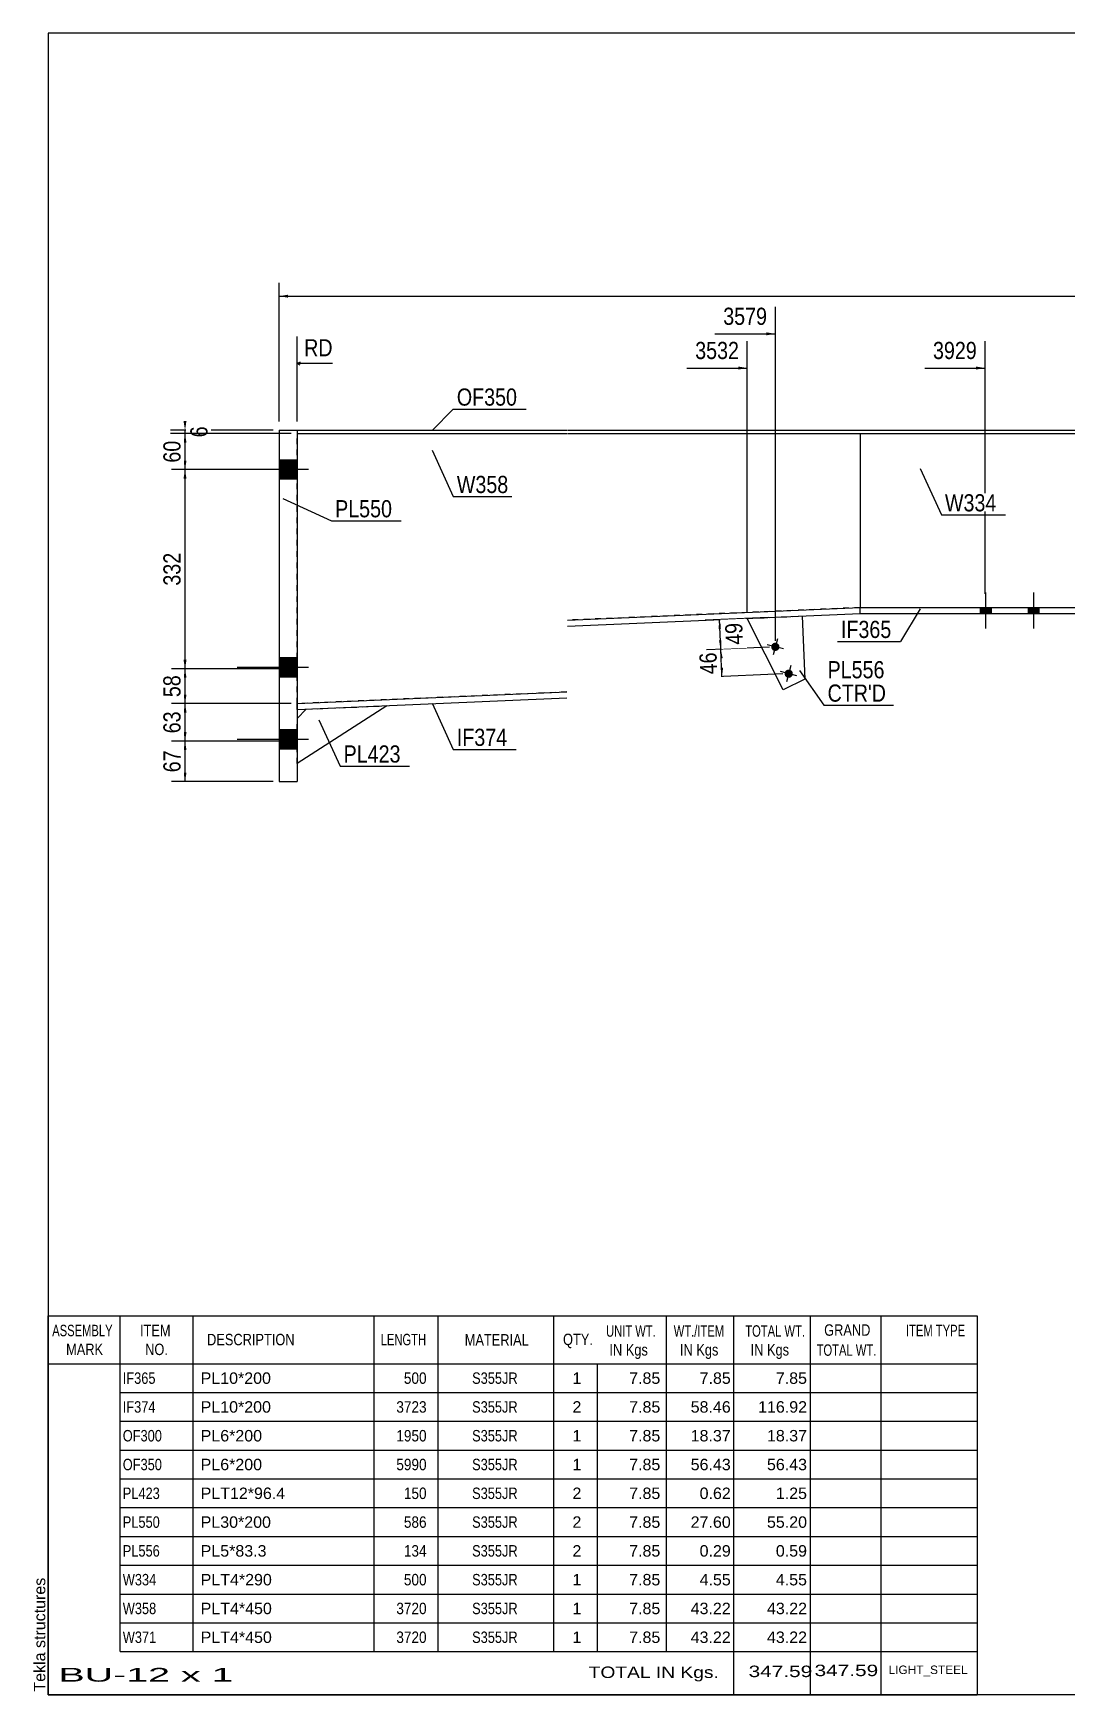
# Model space of a CAD drawing. Header units: millimetres. Extents: x -44 to 359, y -188 to 89.
# Drawn here: x -44 to 128.4, y -187.8 to 89.3 of the extents above; entities that cross this region are included whole.
import ezdxf

# ---------------------------------------------------------------- set-up
doc = ezdxf.new("R2010")
doc.units = ezdxf.units.MM
doc.linetypes.add('DXK_LINE_DOT1', pattern=[1.8814, 0.9407, -0.9407])
doc.styles.add('Arial', font='ARIAL.TTF', dxfattribs={"height": 0.2})
doc.styles.add('Arial Narrow', font='ARIALN.TTF', dxfattribs={"height": 0.2})

# ---------------------------------------------------------------- blocks, each defined once
blk = doc.blocks.new('Unknown-624483344-1210')
at = {"color": 5, "linetype": 'Continuous'}
for p, q in [((358.52, 89.26), (-41.48, 89.26)), ((-41.48, 89.26), (-41.48, -187.74)), ((358.52, -187.74), (358.52, 89.26)), ((-41.48, -187.74), (358.52, -187.74))]:
    blk.add_line(p, q, dxfattribs=at)
at = {"color": 174, "linetype": 'Continuous', "style": 'Arial'}
blk.add_text('Tekla structures', height=1.9102, rotation=90, dxfattribs=at).set_placement((-41.98, -187.24))
blk = doc.blocks.new('Part-624483344-1745 - 1231')
at = {"color": 2, "linetype": 'Continuous'}
for p, q in [((45.09, -8.6), (93.89, -6.5)), ((45.09, -9.6), (93.93, -7.5)), ((93.93, -7.5), (93.89, -6.5)), ((0, -22.5), (44.99, -20.57)), ((0.04, -23.5), (44.99, -21.57)), ((0.04, -23.5), (0, -22.5))]:
    blk.add_line(p, q, dxfattribs=at)
blk = doc.blocks.new('Part-624483344-1734 - 1231')
at = {"color": 2, "linetype": 'Continuous'}
for p, q in [((0, 23.1), (0, 22.5)), ((0, 23.1), (44.99, 23.1)), ((0, 22.5), (44.99, 22.5)), ((45.09, 23.1), (192.69, 23.1)), ((45.09, 22.5), (192.69, 22.5)), ((192.79, 23.1), (222.79, 23.1)), ((192.79, 22.5), (222.79, 22.5)), ((222.79, 23.1), (222.79, 22.5))]:
    blk.add_line(p, q, dxfattribs=at)
blk = doc.blocks.new('Part-624483344-1736 - 1231')
at = {"color": 2, "linetype": 'Continuous'}
for p, q in [((93.89, 22.5), (93.89, -6.5)), ((143.89, 22.5), (143.89, -6.5))]:
    blk.add_line(p, q, dxfattribs=at)
at = {"color": 7, "linetype": 'DXK_LINE_DOT1'}
for p, q in [((93.89, 22.5), (143.89, 22.5)), ((93.89, -6.5), (143.89, -6.5))]:
    blk.add_line(p, q, dxfattribs=at)
blk = doc.blocks.new('Part-624483344-1747 - 1231')
at = {"color": 2, "linetype": 'Continuous'}
for p, q in [((93.89, -7.5), (93.89, -6.5)), ((93.89, -6.5), (143.89, -6.5)), ((93.89, -7.5), (143.89, -7.5)), ((143.89, -7.5), (143.89, -6.5))]:
    blk.add_line(p, q, dxfattribs=at)
blk = doc.blocks.new('Part-624483344-1759 - 1231')
at = {"color": 2, "linetype": 'Continuous'}
for p, q in [((-3, 23.1), (0, 23.1)), ((-3, 23.1), (-3, -35.5)), ((0, 23.1), (0, -35.5)), ((-3, -35.5), (0, -35.5))]:
    blk.add_line(p, q, dxfattribs=at)
blk = doc.blocks.new('Part-624483344-1762 - 1231')
at = {"color": 2, "linetype": 'Continuous'}
for p, q in [((14.99, -22.86), (0, -32.5)), ((0, -25), (1.5, -23.44))]:
    blk.add_line(p, q, dxfattribs=at)
at = {"color": 7, "linetype": 'DXK_LINE_DOT1'}
for p, q in [((1.5, -23.44), (14.99, -22.86)), ((0, -32.5), (0, -25))]:
    blk.add_line(p, q, dxfattribs=at)
blk = doc.blocks.new('Part-624483344-1765 - 1231')
at = {"color": 7, "linetype": 'DXK_LINE_DOT1'}
for q in [(84.22, -7.92), (75.09, -8.31), (75.09, -8.31)]:
    blk.add_line((75.09, -8.31), q, dxfattribs=at)
at = {"color": 2, "linetype": 'Continuous'}
for p, q in [((81.09, -20.21), (75.09, -8.31)), ((84.22, -7.92), (84.67, -18.42)), ((84.67, -18.42), (81.09, -20.21))]:
    blk.add_line(p, q, dxfattribs=at)
blk = doc.blocks.new('Part-624483344-1766 - 1231')
at = {"color": 7, "linetype": 'DXK_LINE_DOT1'}
for p, q in [((0, -22.5), (0, 22.5)), ((0, 22.5), (44.99, 22.5)), ((45.09, 22.5), (93.89, 22.5)), ((93.89, -6.5), (45.09, -8.6)), ((44.99, -20.57), (0, -22.5))]:
    blk.add_line(p, q, dxfattribs=at)
at = {"color": 2, "linetype": 'Continuous'}
blk.add_line((93.89, 22.5), (93.89, -6.5), dxfattribs=at)
blk = doc.blocks.new('Bolt-624483344-1767 - 1231')
at = {"linetype": 'Continuous'}
for points in [[(115.79, -6.5), (113.99, -6.5), (113.99, -7.5), (115.79, -7.5)], [(115.79, -6.5), (113.99, -6.5), (113.99, -7.5), (115.79, -7.5)], [(123.79, -6.5), (121.99, -6.5), (121.99, -7.5), (123.79, -7.5)], [(123.79, -6.5), (121.99, -6.5), (121.99, -7.5), (123.79, -7.5)]]:
    blk.add_hatch(color=3, dxfattribs=at).paths.add_polyline_path(points)
at = {"color": 3, "linetype": 'Continuous'}
for p, q in [((114.89, -9.96), (114.89, -3.96)), ((114.89, -9.96), (114.89, -3.96)), ((122.89, -9.96), (122.89, -3.96)), ((122.89, -9.96), (122.89, -3.96)), ((113.99, -7.5), (113.99, -6.5)), ((113.99, -7.5), (113.99, -6.5)), ((115.79, -7.5), (115.79, -6.5)), ((115.79, -7.5), (115.79, -6.5)), ((121.99, -7.5), (121.99, -6.5)), ((121.99, -7.5), (121.99, -6.5)), ((123.79, -7.5), (123.79, -6.5)), ((123.79, -7.5), (123.79, -6.5))]:
    blk.add_line(p, q, dxfattribs=at)
blk = doc.blocks.new('Bolt-624483344-1774 - 1231')
at = {"linetype": 'Continuous'}
for points in [[(-3, 18.1), (-3, 14.9), (0, 14.9), (0, 18.1)], [(-3, 18.1), (-3, 14.9), (0, 14.9), (0, 18.1)], [(-3, -14.9), (-3, -18.1), (0, -18.1), (0, -14.9)], [(-3, -14.9), (-3, -18.1), (0, -18.1), (0, -14.9)], [(-3, -26.9), (-3, -30.1), (0, -30.1), (0, -26.9)], [(-3, -26.9), (-3, -30.1), (0, -30.1), (0, -26.9)]]:
    blk.add_hatch(color=3, dxfattribs=at).paths.add_polyline_path(points)
at = {"color": 3, "linetype": 'Continuous'}
for p, q in [((0, 18.1), (-3, 18.1)), ((0, 18.1), (-3, 18.1)), ((1.9, 16.5), (-10, 16.5)), ((1.9, 16.5), (-10, 16.5)), ((0, 14.9), (-3, 14.9)), ((0, 14.9), (-3, 14.9)), ((1.9, -16.5), (-10, -16.5)), ((1.9, -16.5), (-10, -16.5)), ((0, -14.9), (-3, -14.9)), ((0, -14.9), (-3, -14.9)), ((0, -18.1), (-3, -18.1)), ((0, -18.1), (-3, -18.1)), ((0, -26.9), (-3, -26.9)), ((0, -26.9), (-3, -26.9)), ((1.9, -28.5), (-10, -28.5)), ((1.9, -28.5), (-10, -28.5)), ((0, -30.1), (-3, -30.1)), ((0, -30.1), (-3, -30.1))]:
    blk.add_line(p, q, dxfattribs=at)
blk = doc.blocks.new('Bolt-624483344-1779 - 1231')
at = {"linetype": 'Continuous'}
blk.add_hatch(color=3, dxfattribs=at).paths.add_polyline_path([(80.44, -13.22, -1), (79.09, -12.87, -1)])
at = {"color": 3, "linetype": 'Continuous'}
for p, q in [((81.12, -13.4), (78.41, -12.69)), ((80.12, -11.69), (79.41, -14.4))]:
    blk.add_line(p, q, dxfattribs=at)
blk = doc.blocks.new('Bolt-624483344-1780 - 1231')
at = {"linetype": 'Continuous'}
blk.add_hatch(color=3, dxfattribs=at).paths.add_polyline_path([(82.67, -17.7, -1), (81.32, -17.35, -1)])
at = {"color": 3, "linetype": 'Continuous'}
for p, q in [((82.35, -16.17), (81.64, -18.88)), ((83.35, -17.88), (80.64, -17.17))]:
    blk.add_line(p, q, dxfattribs=at)
blk = doc.blocks.new('StraightDimension-624483344-4227 - 1231')
at = {"linetype": 'Continuous'}
for points in [[(-18.93, -30.26), (-18.68, -28.76), (-18.43, -30.26)], [(-18.43, -34), (-18.68, -35.5), (-18.93, -34)]]:
    blk.add_hatch(color=7, dxfattribs=at).paths.add_polyline_path(points)
at = {"color": 7, "linetype": 'Continuous'}
for p, q in [((-1, -28.76), (-20.93, -28.76)), ((-18.68, -35.5), (-18.68, -28.76)), ((-4, -35.5), (-20.93, -35.5))]:
    blk.add_line(p, q, dxfattribs=at)
at = {"color": 0}
blk.add_wipeout([(-18.83, -29.7), (-23.03, -29.7), (-23.03, -34.56), (-18.83, -34.56)], dxfattribs=at)
at = {"color": 3, "style": 'Arial Narrow'}
blk.add_text('67', height=2.863, rotation=90.0002, dxfattribs=at).set_placement((-19.43, -33.96))
blk = doc.blocks.new('StraightDimension-624483344-4222 - 1231')
at = {"linetype": 'Continuous'}
for points in [[(-18.43, 24.6), (-18.68, 23.1), (-18.93, 24.6)], [(-18.93, 21), (-18.68, 22.5), (-18.43, 21)]]:
    blk.add_hatch(color=7, dxfattribs=at).paths.add_polyline_path(points)
at = {"color": 7, "linetype": 'Continuous'}
for p, q in [((-4, 23.1), (-21.08, 23.1)), ((-1, 22.5), (-21.08, 22.5)), ((-18.68, 22.5), (-18.68, 23.1))]:
    blk.add_line(p, q, dxfattribs=at)
at = {"color": 0}
blk.add_wipeout([(-14.33, 24.31), (-18.53, 24.31), (-18.53, 21.29), (-14.33, 21.29)], dxfattribs=at)
at = {"color": 3, "style": 'Arial Narrow'}
blk.add_text('6', height=2.86, rotation=90.0002, dxfattribs=at).set_placement((-14.93, 21.89))
blk = doc.blocks.new('StraightDimension-624483344-2748 - 1231')
at = {"linetype": 'Continuous'}
for points in [[(70.49, -14.95), (70.68, -13.44), (70.99, -14.93)], [(71.06, -16.49), (70.87, -18), (70.56, -16.51)]]:
    blk.add_hatch(color=7, dxfattribs=at).paths.add_polyline_path(points)
at = {"color": 7, "linetype": 'Continuous'}
for p, q in [((78.77, -13.09), (68.43, -13.53)), ((70.87, -18), (70.68, -13.44)), ((80.99, -17.57), (68.62, -18.1))]:
    blk.add_line(p, q, dxfattribs=at)
at = {"color": 0}
blk.add_wipeout([(70.52, -13.3), (66.32, -13.48), (66.53, -18.33), (70.73, -18.15)], dxfattribs=at)
at = {"color": 3, "style": 'Arial Narrow'}
blk.add_text('46', height=2.863, rotation=92.4582, dxfattribs=at).set_placement((70.1, -17.58))
blk = doc.blocks.new('StraightDimension-624483344-2747 - 1231')
at = {"linetype": 'Continuous'}
for points in [[(70.28, -10.02), (70.46, -8.51), (70.78, -10)], [(70.86, -11.93), (70.68, -13.44), (70.36, -11.95)]]:
    blk.add_hatch(color=7, dxfattribs=at).paths.add_polyline_path(points)
at = {"color": 7, "linetype": 'Continuous'}
for p, q in [((78.56, -8.16), (68.07, -8.61)), ((70.68, -13.44), (70.46, -8.51)), ((78.77, -13.09), (68.28, -13.54))]:
    blk.add_line(p, q, dxfattribs=at)
at = {"color": 0}
blk.add_wipeout([(74.81, -8.36), (70.62, -8.54), (70.82, -13.39), (75.02, -13.21)], dxfattribs=at)
at = {"color": 3, "style": 'Arial Narrow'}
blk.add_text('49', height=2.863, rotation=92.4582, dxfattribs=at).set_placement((74.39, -12.64))
blk = doc.blocks.new('StraightDimension-624483344-4225 - 1231')
at = {"linetype": 'Continuous'}
for points in [[(-18.93, -18.2), (-18.68, -16.7), (-18.43, -18.2)], [(-18.43, -21), (-18.68, -22.5), (-18.93, -21)]]:
    blk.add_hatch(color=7, dxfattribs=at).paths.add_polyline_path(points)
at = {"color": 7, "linetype": 'Continuous'}
for p, q in [((-1, -16.7), (-20.93, -16.7)), ((-18.68, -22.5), (-18.68, -16.7)), ((-1, -22.5), (-20.93, -22.5))]:
    blk.add_line(p, q, dxfattribs=at)
at = {"color": 0}
blk.add_wipeout([(-18.83, -17.17), (-23.03, -17.17), (-23.03, -22.03), (-18.83, -22.03)], dxfattribs=at)
at = {"color": 3, "style": 'Arial Narrow'}
blk.add_text('58', height=2.863, rotation=90.0002, dxfattribs=at).set_placement((-19.43, -21.43))
blk = doc.blocks.new('StraightDimension-624483344-1459 - 1231')
at = {"linetype": 'Continuous'}
for points in [[(-1.5, 45.17), (-3, 45.42), (-1.5, 45.67)], [(332.49, 45.67), (333.99, 45.42), (332.49, 45.17)]]:
    blk.add_hatch(color=7, dxfattribs=at).paths.add_polyline_path(points)
at = {"color": 7, "linetype": 'Continuous'}
for p, q in [((-3, 24.5), (-3, 47.67)), ((333.99, 24.5), (333.99, 47.67)), ((-3, 45.42), (333.99, 45.42))]:
    blk.add_line(p, q, dxfattribs=at)
at = {"color": 0}
blk.add_wipeout([(169.75, 45.57), (169.75, 49.77), (161.24, 49.77), (161.24, 45.57)], dxfattribs=at)
at = {"color": 3, "style": 'Arial Narrow'}
blk.add_text('8000', height=2.863, dxfattribs=at).set_placement((161.84, 46.17))
blk = doc.blocks.new('StraightDimension-624483344-3575 - 1231')
at = {"linetype": 'Continuous'}
blk.add_hatch(color=7, dxfattribs=at).paths.add_polyline_path([(113.24, 33.69), (114.74, 33.44), (113.24, 33.19)])
at = {"color": 7, "linetype": 'Continuous'}
for p, q in [((114.74, -4.23), (114.74, 37.94)), ((104.68, 33.44), (114.74, 33.44))]:
    blk.add_line(p, q, dxfattribs=at)
at = {"color": 0}
blk.add_wipeout([(113.97, 34.34), (113.97, 38.54), (105.46, 38.54), (105.46, 34.34)], dxfattribs=at)
at = {"color": 3, "style": 'Arial Narrow'}
blk.add_text('3929', height=2.863, dxfattribs=at).set_placement((106.06, 34.94))
blk = doc.blocks.new('StraightDimension-624483344-3576 - 1231')
at = {"linetype": 'Continuous'}
blk.add_hatch(color=7, dxfattribs=at).paths.add_polyline_path([(78.27, 39.39), (79.77, 39.14), (78.27, 38.89)])
at = {"color": 7, "linetype": 'Continuous'}
for p, q in [((79.77, -12.05), (79.77, 43.64)), ((69.7, 39.14), (79.77, 39.14))]:
    blk.add_line(p, q, dxfattribs=at)
at = {"color": 0}
blk.add_wipeout([(78.99, 40.04), (78.99, 44.24), (70.48, 44.24), (70.48, 40.04)], dxfattribs=at)
at = {"color": 3, "style": 'Arial Narrow'}
blk.add_text('3579', height=2.863, dxfattribs=at).set_placement((71.08, 40.64))
blk = doc.blocks.new('StraightDimension-624483344-3577 - 1231')
at = {"linetype": 'Continuous'}
blk.add_hatch(color=7, dxfattribs=at).paths.add_polyline_path([(73.59, 33.69), (75.09, 33.44), (73.59, 33.19)])
at = {"color": 7, "linetype": 'Continuous'}
for p, q in [((75.09, -7.31), (75.09, 37.94)), ((65.02, 33.44), (75.09, 33.44))]:
    blk.add_line(p, q, dxfattribs=at)
at = {"color": 0, "linetype": 'Continuous'}
blk.add_wipeout([(6.53, 34.79), (6.53, 38.99), (0.59, 38.99), (0.59, 34.79)], dxfattribs=at)
at = {"color": 7, "linetype": 'Continuous'}
for p, q in [((0, 24.5), (0, 38.69)), ((0.5, 34.44), (0, 34.19)), ((0.5, 33.94), (0, 34.19)), ((5.93, 34.19), (0, 34.19))]:
    blk.add_line(p, q, dxfattribs=at)
at = {"color": 3, "linetype": 'Continuous', "style": 'Arial Narrow'}
blk.add_text('RD', height=2.863, dxfattribs=at).set_placement((1.19, 35.39))
at = {"color": 0}
blk.add_wipeout([(74.31, 34.34), (74.31, 38.54), (65.8, 38.54), (65.8, 34.34)], dxfattribs=at)
at = {"color": 3, "style": 'Arial Narrow'}
blk.add_text('3532', height=2.863, dxfattribs=at).set_placement((66.4, 34.94))
blk = doc.blocks.new('StraightDimension-624483344-4223 - 1231')
at = {"linetype": 'Continuous'}
for points in [[(-18.93, 21), (-18.68, 22.5), (-18.43, 21)], [(-18.43, 18), (-18.68, 16.5), (-18.93, 18)]]:
    blk.add_hatch(color=7, dxfattribs=at).paths.add_polyline_path(points)
at = {"color": 7, "linetype": 'Continuous'}
for p, q in [((-1, 22.5), (-20.93, 22.5)), ((-18.68, 16.5), (-18.68, 22.5)), ((-1, 16.5), (-20.93, 16.5))]:
    blk.add_line(p, q, dxfattribs=at)
at = {"color": 0}
blk.add_wipeout([(-18.83, 21.93), (-23.03, 21.93), (-23.03, 17.07), (-18.83, 17.07)], dxfattribs=at)
at = {"color": 3, "style": 'Arial Narrow'}
blk.add_text('60', height=2.863, rotation=90.0002, dxfattribs=at).set_placement((-19.43, 17.67))
blk = doc.blocks.new('StraightDimension-624483344-4224 - 1231')
at = {"linetype": 'Continuous'}
for points in [[(-18.93, 15), (-18.68, 16.5), (-18.43, 15)], [(-18.43, -15.2), (-18.68, -16.7), (-18.93, -15.2)]]:
    blk.add_hatch(color=7, dxfattribs=at).paths.add_polyline_path(points)
at = {"color": 7, "linetype": 'Continuous'}
for p, q in [((-1, 16.5), (-20.93, 16.5)), ((-18.68, -16.7), (-18.68, 16.5)), ((-1, -16.7), (-20.93, -16.7))]:
    blk.add_line(p, q, dxfattribs=at)
at = {"color": 0}
blk.add_wipeout([(-18.83, 3.24), (-23.03, 3.24), (-23.03, -3.44), (-18.83, -3.44)], dxfattribs=at)
at = {"color": 3, "style": 'Arial Narrow'}
blk.add_text('332', height=2.863, rotation=90.0002, dxfattribs=at).set_placement((-19.43, -2.84))
blk = doc.blocks.new('StraightDimension-624483344-4226 - 1231')
at = {"linetype": 'Continuous'}
for points in [[(-18.93, -24), (-18.68, -22.5), (-18.43, -24)], [(-18.43, -27.26), (-18.68, -28.76), (-18.93, -27.26)]]:
    blk.add_hatch(color=7, dxfattribs=at).paths.add_polyline_path(points)
at = {"color": 7, "linetype": 'Continuous'}
for p, q in [((-1, -22.5), (-20.93, -22.5)), ((-18.68, -28.76), (-18.68, -22.5)), ((-1, -28.76), (-20.93, -28.76))]:
    blk.add_line(p, q, dxfattribs=at)
at = {"color": 0}
blk.add_wipeout([(-18.83, -23.2), (-23.03, -23.2), (-23.03, -28.06), (-18.83, -28.06)], dxfattribs=at)
at = {"color": 3, "style": 'Arial Narrow'}
blk.add_text('63', height=2.863, rotation=90.0002, dxfattribs=at).set_placement((-19.43, -27.46))
blk = doc.blocks.new('CBS_BOM-624483344-4289')
at = {"color": 7, "linetype": 'Continuous'}
for p, q in [((-41.51, -132.57), (-41.51, -124.57)), ((-41.51, -124.57), (113.41, -124.57)), ((-29.51, -132.57), (-29.51, -124.57)), ((-17.32, -132.57), (-17.32, -124.57)), ((12.84, -132.57), (12.84, -124.57)), ((23.52, -132.57), (23.52, -124.57)), ((42.84, -132.57), (42.84, -124.57)), ((61.64, -132.57), (61.64, -124.57)), ((72.85, -132.57), (72.85, -124.57)), ((85.64, -132.57), (85.64, -124.57)), ((97.39, -132.57), (97.39, -124.57)), ((113.41, -124.58), (113.4, -132.56)), ((-41.51, -132.57), (113.41, -132.57)), ((-41.51, -137.37), (-41.51, -132.57)), ((-29.51, -137.37), (-29.51, -132.57)), ((-17.32, -137.37), (-17.32, -132.57)), ((12.84, -137.37), (12.84, -132.57)), ((23.52, -137.37), (23.52, -132.57)), ((42.84, -137.37), (42.84, -132.57)), ((50.1, -137.37), (50.1, -132.57)), ((61.64, -137.37), (61.64, -132.57)), ((72.85, -137.37), (72.85, -132.57)), ((85.64, -137.37), (85.64, -132.57)), ((97.4, -137.37), (97.4, -132.57)), ((113.41, -132.57), (113.41, -137.37)), ((-41.51, -142.17), (-41.51, -137.37)), ((-29.51, -137.37), (113.41, -137.37)), ((-29.51, -142.17), (-29.51, -137.37)), ((-17.32, -142.17), (-17.32, -137.37)), ((12.84, -142.17), (12.84, -137.37)), ((23.52, -142.17), (23.52, -137.37)), ((42.84, -142.17), (42.84, -137.37)), ((50.1, -142.17), (50.1, -137.37)), ((61.64, -142.17), (61.64, -137.37)), ((72.85, -142.17), (72.85, -137.37)), ((85.64, -142.17), (85.64, -137.37)), ((97.4, -142.17), (97.4, -137.37)), ((113.41, -137.37), (113.41, -142.17)), ((-41.51, -146.97), (-41.51, -142.17)), ((-29.51, -142.17), (113.41, -142.17)), ((-29.51, -146.97), (-29.51, -142.17)), ((-17.32, -146.97), (-17.32, -142.17)), ((12.84, -146.97), (12.84, -142.17)), ((23.52, -146.97), (23.52, -142.17)), ((42.84, -146.97), (42.84, -142.17)), ((50.1, -146.97), (50.1, -142.17)), ((61.64, -146.97), (61.64, -142.17)), ((72.85, -146.97), (72.85, -142.17)), ((85.64, -146.97), (85.64, -142.17)), ((97.4, -146.97), (97.4, -142.17)), ((113.41, -142.17), (113.41, -146.97)), ((-41.51, -151.77), (-41.51, -146.97)), ((-29.51, -146.97), (113.41, -146.97)), ((-29.51, -151.77), (-29.51, -146.97)), ((-17.32, -151.77), (-17.32, -146.97)), ((12.84, -151.77), (12.84, -146.97)), ((23.52, -151.77), (23.52, -146.97)), ((42.84, -151.77), (42.84, -146.97)), ((50.1, -151.77), (50.1, -146.97)), ((61.64, -151.77), (61.64, -146.97)), ((72.85, -151.77), (72.85, -146.97)), ((85.64, -151.77), (85.64, -146.97)), ((97.4, -151.77), (97.4, -146.97)), ((113.41, -146.97), (113.41, -151.77)), ((-41.51, -156.57), (-41.51, -151.77)), ((-29.51, -151.77), (113.41, -151.77)), ((-29.51, -156.57), (-29.51, -151.77)), ((-17.32, -156.57), (-17.32, -151.77)), ((12.84, -156.57), (12.84, -151.77)), ((23.52, -156.57), (23.52, -151.77)), ((42.84, -156.57), (42.84, -151.77)), ((50.1, -156.57), (50.1, -151.77)), ((61.64, -156.57), (61.64, -151.77)), ((72.85, -156.57), (72.85, -151.77)), ((85.64, -156.57), (85.64, -151.77)), ((97.4, -156.57), (97.4, -151.77)), ((113.41, -151.77), (113.41, -156.57)), ((-41.51, -161.37), (-41.51, -156.57)), ((-29.51, -156.57), (113.41, -156.57)), ((-29.51, -161.37), (-29.51, -156.57)), ((-17.32, -161.37), (-17.32, -156.57)), ((12.84, -161.37), (12.84, -156.57)), ((23.52, -161.37), (23.52, -156.57)), ((42.84, -161.37), (42.84, -156.57)), ((50.1, -161.37), (50.1, -156.57)), ((61.64, -161.37), (61.64, -156.57)), ((72.85, -161.37), (72.85, -156.57)), ((85.64, -161.37), (85.64, -156.57)), ((97.4, -161.37), (97.4, -156.57)), ((113.41, -156.57), (113.41, -161.37)), ((-41.51, -166.17), (-41.51, -161.37)), ((-29.51, -161.37), (113.41, -161.37)), ((-29.51, -166.17), (-29.51, -161.37)), ((-17.32, -166.17), (-17.32, -161.37)), ((12.84, -166.17), (12.84, -161.37)), ((23.52, -166.17), (23.52, -161.37)), ((42.84, -166.17), (42.84, -161.37)), ((50.1, -166.17), (50.1, -161.37)), ((61.64, -166.17), (61.64, -161.37)), ((72.85, -166.17), (72.85, -161.37)), ((85.64, -166.17), (85.64, -161.37)), ((97.4, -166.17), (97.4, -161.37)), ((113.41, -161.37), (113.41, -166.17)), ((-41.51, -170.97), (-41.51, -166.17)), ((-29.51, -166.17), (113.41, -166.17)), ((-29.51, -170.97), (-29.51, -166.17)), ((-17.32, -170.97), (-17.32, -166.17)), ((12.84, -170.97), (12.84, -166.17)), ((23.52, -170.97), (23.52, -166.17)), ((42.84, -170.97), (42.84, -166.17)), ((50.1, -170.97), (50.1, -166.17)), ((61.64, -170.97), (61.64, -166.17)), ((72.85, -170.97), (72.85, -166.17)), ((85.64, -170.97), (85.64, -166.17)), ((97.4, -170.97), (97.4, -166.17)), ((113.41, -166.17), (113.41, -170.97)), ((-41.51, -175.77), (-41.51, -170.97)), ((-29.51, -170.97), (113.41, -170.97)), ((-29.51, -175.77), (-29.51, -170.97)), ((-17.32, -175.77), (-17.32, -170.97)), ((12.84, -175.77), (12.84, -170.97)), ((23.52, -175.77), (23.52, -170.97)), ((42.84, -175.77), (42.84, -170.97)), ((50.1, -175.77), (50.1, -170.97)), ((61.64, -175.77), (61.64, -170.97)), ((72.85, -175.77), (72.85, -170.97)), ((85.64, -175.77), (85.64, -170.97)), ((97.4, -175.77), (97.4, -170.97)), ((113.41, -170.97), (113.41, -175.77)), ((-41.51, -180.57), (-41.51, -175.77)), ((-29.51, -175.77), (113.41, -175.77)), ((-29.51, -180.57), (-29.51, -175.77)), ((-17.32, -180.57), (-17.32, -175.77)), ((12.84, -180.57), (12.84, -175.77)), ((23.52, -180.57), (23.52, -175.77)), ((42.84, -180.57), (42.84, -175.77)), ((50.1, -180.57), (50.1, -175.77)), ((61.64, -180.57), (61.64, -175.77)), ((72.85, -180.57), (72.85, -175.77)), ((85.64, -180.57), (85.64, -175.77)), ((97.4, -180.57), (97.4, -175.77)), ((113.41, -175.77), (113.41, -180.57)), ((-41.51, -187.77), (-41.51, -180.59)), ((-29.51, -180.57), (113.41, -180.57)), ((72.85, -187.77), (72.85, -180.59)), ((85.64, -187.77), (85.64, -180.59)), ((97.44, -187.77), (97.44, -180.59)), ((113.41, -180.57), (113.41, -187.77)), ((-41.51, -187.77), (113.41, -187.77))]:
    blk.add_line(p, q, dxfattribs=at)
at = {"color": 3, "linetype": 'Continuous', "style": 'Arial'}
for s, height, width, p in [('ASSEMBLY', 1.91, 0.7, (-40.83, -127.99)), ('ITEM', 1.91, 0.8, (-26.19, -127.99)), ('UNIT WT.', 1.91, 0.7, (51.53, -128.07)), ('WT./ITEM', 1.91, 0.7, (62.82, -128.07)), ('TOTAL WT.', 1.91, 0.7, (74.75, -128.07)), ('GRAND', 1.91, 0.8, (87.91, -127.91)), ('ITEM TYPE', 1.91, 0.7, (101.55, -127.99)), ('MARK', 1.91, 0.8, (-38.51, -131.13)), ('NO.', 1.91, 0.8, (-25.33, -131.13)), ('DESCRIPTION', 1.9102, 0.8, (-15, -129.5)), ('LENGTH', 1.91, 0.7, (13.95, -129.5)), ('MATERIAL', 1.91, 0.8, (27.97, -129.55)), ('QTY.', 1.91, 0.8, (44.36, -129.47)), ('IN Kgs', 1.91, 0.8, (52.1, -131.21)), ('IN Kgs', 1.91, 0.8, (63.86, -131.21)), ('IN Kgs', 1.91, 0.8, (75.65, -131.21)), ('TOTAL WT.', 1.91, 0.7, (86.65, -131.25))]:
    blk.add_text(s, height=height, dxfattribs=dict(at, width=width)).set_placement(p)
at = {"color": 7, "linetype": 'Continuous', "style": 'Arial'}
for s, width, p in [('IF365', 0.8, (-29.06, -135.93)), ('500', 0.85, (17.82, -135.93)), ('S355JR', 0.8, (29.2, -135.93)), ('IF374', 0.8, (-29.06, -140.73)), ('3723', 0.85, (16.56, -140.73)), ('S355JR', 0.8, (29.2, -140.73)), ('OF300', 0.8, (-29.06, -145.53)), ('1950', 0.85, (16.56, -145.53)), ('S355JR', 0.8, (29.2, -145.53)), ('OF350', 0.8, (-29.06, -150.33)), ('5990', 0.85, (16.56, -150.33)), ('S355JR', 0.8, (29.2, -150.33)), ('PL423', 0.8, (-29.06, -155.13)), ('150', 0.85, (17.82, -155.13)), ('S355JR', 0.8, (29.2, -155.13)), ('PL550', 0.8, (-29.06, -159.93)), ('586', 0.85, (17.82, -159.93)), ('S355JR', 0.8, (29.2, -159.93)), ('PL556', 0.8, (-29.06, -164.73)), ('134', 0.85, (17.82, -164.73)), ('S355JR', 0.8, (29.2, -164.73)), ('W334', 0.8, (-29.06, -169.53)), ('500', 0.85, (17.82, -169.53)), ('S355JR', 0.8, (29.2, -169.53)), ('W358', 0.8, (-29.06, -174.33)), ('3720', 0.85, (16.56, -174.33)), ('S355JR', 0.8, (29.2, -174.33)), ('W371', 0.8, (-29.06, -179.13)), ('3720', 0.85, (16.56, -179.13)), ('S355JR', 0.8, (29.2, -179.13))]:
    blk.add_text(s, height=1.91, dxfattribs=dict(at, width=width)).set_placement(p)
for s, p in [('PL10*200', (-16.07, -135.93)), ('1', (45.93, -135.93)), ('7.85', (55.39, -135.93)), ('7.85', (67.14, -135.93)), ('7.85', (79.85, -135.93)), ('PL10*200', (-16.07, -140.73)), ('2', (45.93, -140.73)), ('7.85', (55.39, -140.73)), ('58.46', (65.65, -140.73)), ('116.92', (76.89, -140.73)), ('PL6*200', (-16.07, -145.53)), ('1', (45.93, -145.53)), ('7.85', (55.39, -145.53)), ('18.37', (65.65, -145.53)), ('18.37', (78.37, -145.53)), ('PL6*200', (-16.07, -150.33)), ('1', (45.93, -150.33)), ('7.85', (55.39, -150.33)), ('56.43', (65.65, -150.33)), ('56.43', (78.37, -150.33)), ('PLT12*96.4', (-16.07, -155.13)), ('2', (45.93, -155.13)), ('7.85', (55.39, -155.13)), ('0.62', (67.14, -155.13)), ('1.25', (79.85, -155.13)), ('PL30*200', (-16.07, -159.93)), ('2', (45.93, -159.93)), ('7.85', (55.39, -159.93)), ('27.60', (65.65, -159.93)), ('55.20', (78.37, -159.93)), ('PL5*83.3', (-16.07, -164.73)), ('2', (45.93, -164.73)), ('7.85', (55.39, -164.73)), ('0.29', (67.14, -164.73)), ('0.59', (79.85, -164.73)), ('PLT4*290', (-16.07, -169.53)), ('1', (45.93, -169.53)), ('7.85', (55.39, -169.53)), ('4.55', (67.14, -169.53)), ('4.55', (79.85, -169.53)), ('PLT4*450', (-16.07, -174.33)), ('1', (45.93, -174.33)), ('7.85', (55.39, -174.33)), ('43.22', (65.65, -174.33)), ('43.22', (78.37, -174.33)), ('PLT4*450', (-16.07, -179.13)), ('1', (45.93, -179.13)), ('7.85', (55.39, -179.13)), ('43.22', (65.65, -179.13)), ('43.22', (78.37, -179.13))]:
    blk.add_text(s, height=1.91, dxfattribs=at).set_placement(p)
at = {"color": 6, "linetype": 'Continuous', "style": 'Arial'}
for s, height, width, p in [('347.59', 1.91, 1.3, (86.31, -184.66)), ('BU-12 x 1', 2.292, 2.05, (-39.79, -185.58)), ('TOTAL IN Kgs.', 1.9102, 1.2, (48.64, -184.97)), ('347.59', 1.91, 1.3, (75.31, -184.82))]:
    blk.add_text(s, height=height, dxfattribs=dict(at, width=width)).set_placement(p)
blk.add_text('LIGHT_STEEL', height=1.4135, dxfattribs=at).set_placement((98.66, -184.31))
blk = doc.blocks.new('Mark-624483344-1823 - 1231')
at = {"color": 0}
blk.add_wipeout([(35.24, 12.6), (35.24, 15.6), (26.65, 15.6), (26.65, 12.6)], dxfattribs=at)
blk.add_wipeout([(35.24, 12.6), (35.24, 15.6), (26.65, 15.6), (26.65, 12.6)], dxfattribs=at)
at = {"color": 7, "linetype": 'Continuous'}
for p, q in [((22.52, 19.74), (26.05, 12)), ((26.05, 12), (35.84, 12))]:
    blk.add_line(p, q, dxfattribs=at)
at = {"color": 3, "style": 'Arial Narrow'}
blk.add_text('W358', height=2.863, dxfattribs=at).set_placement((26.65, 12.6))
blk = doc.blocks.new('Mark-624483344-1814 - 1231')
at = {"color": 0}
blk.add_wipeout([(17.27, -32.34), (17.27, -29.34), (7.77, -29.34), (7.77, -32.34)], dxfattribs=at)
blk.add_wipeout([(17.27, -32.34), (17.27, -29.34), (7.77, -29.34), (7.77, -32.34)], dxfattribs=at)
at = {"color": 7, "linetype": 'Continuous'}
for p, q in [((3.63, -25.2), (7.17, -32.94)), ((7.17, -32.94), (18.77, -32.94))]:
    blk.add_line(p, q, dxfattribs=at)
at = {"color": 3, "style": 'Arial Narrow'}
blk.add_text('PL423', height=2.863, dxfattribs=at).set_placement((7.77, -32.34))
blk = doc.blocks.new('Mark-624483344-1781 - 1231')
at = {"color": 0}
blk.add_wipeout([(36.7, 27.17), (36.7, 30.17), (26.65, 30.17), (26.65, 27.17)], dxfattribs=at)
blk.add_wipeout([(36.7, 27.17), (36.7, 30.17), (26.65, 30.17), (26.65, 27.17)], dxfattribs=at)
at = {"color": 7, "linetype": 'Continuous'}
for p, q in [((22.52, 23.03), (26.05, 26.57)), ((26.05, 26.57), (38.2, 26.57))]:
    blk.add_line(p, q, dxfattribs=at)
at = {"color": 3, "style": 'Arial Narrow'}
blk.add_text('OF350', height=2.863, dxfattribs=at).set_placement((26.65, 27.17))
blk = doc.blocks.new('Mark-624483344-1799 - 1231')
at = {"color": 7, "linetype": 'Continuous'}
blk.add_line((103.92, -6.73), (100.62, -12.17), dxfattribs=at)
at = {"color": 0}
blk.add_wipeout([(99.12, -11.57), (99.12, -8.57), (90.71, -8.57), (90.71, -11.57)], dxfattribs=at)
blk.add_wipeout([(99.12, -11.57), (99.12, -8.57), (90.71, -8.57), (90.71, -11.57)], dxfattribs=at)
at = {"color": 7, "linetype": 'Continuous'}
blk.add_line((90.11, -12.17), (100.62, -12.17), dxfattribs=at)
at = {"color": 3, "style": 'Arial Narrow'}
blk.add_text('IF365', height=2.863, dxfattribs=at).set_placement((90.71, -11.57))
blk = doc.blocks.new('Mark-624483344-1784 - 1231')
at = {"color": 0}
blk.add_wipeout([(116.64, 9.54), (116.64, 12.54), (108.05, 12.54), (108.05, 9.54)], dxfattribs=at)
blk.add_wipeout([(116.64, 9.54), (116.64, 12.54), (108.05, 12.54), (108.05, 9.54)], dxfattribs=at)
at = {"color": 7, "linetype": 'Continuous'}
for p, q in [((103.92, 16.67), (107.45, 8.94)), ((107.45, 8.94), (118.14, 8.94))]:
    blk.add_line(p, q, dxfattribs=at)
at = {"color": 3, "style": 'Arial Narrow'}
blk.add_text('W334', height=2.863, dxfattribs=at).set_placement((108.05, 9.54))
blk = doc.blocks.new('Mark-624483344-1796 - 1231')
at = {"color": 0}
blk.add_wipeout([(35.06, -29.56), (35.06, -26.56), (26.65, -26.56), (26.65, -29.56)], dxfattribs=at)
blk.add_wipeout([(35.06, -29.56), (35.06, -26.56), (26.65, -26.56), (26.65, -29.56)], dxfattribs=at)
at = {"color": 7, "linetype": 'Continuous'}
for p, q in [((22.52, -22.43), (26.05, -30.16)), ((26.05, -30.16), (36.56, -30.16))]:
    blk.add_line(p, q, dxfattribs=at)
at = {"color": 3, "style": 'Arial Narrow'}
blk.add_text('IF374', height=2.863, dxfattribs=at).set_placement((26.65, -29.56))
blk = doc.blocks.new('Mark-624483344-1811 - 1231')
at = {"color": 0}
blk.add_wipeout([(15.86, 8.55), (15.86, 11.55), (6.35, 11.55), (6.35, 8.55)], dxfattribs=at)
blk.add_wipeout([(15.86, 8.55), (15.86, 11.55), (6.35, 11.55), (6.35, 8.55)], dxfattribs=at)
at = {"color": 7, "linetype": 'Continuous'}
for p, q in [((-2.37, 11.67), (5.75, 7.95)), ((5.75, 7.95), (17.36, 7.95))]:
    blk.add_line(p, q, dxfattribs=at)
at = {"color": 3, "style": 'Arial Narrow'}
blk.add_text('PL550', height=2.863, dxfattribs=at).set_placement((6.35, 8.55))
blk = doc.blocks.new('Mark-624483344-1820 - 1231')
at = {"color": 0}
blk.add_wipeout([(97.98, -18.29), (97.98, -15.29), (88.48, -15.29), (88.48, -18.29)], dxfattribs=at)
blk.add_wipeout([(97.98, -18.29), (97.98, -15.29), (88.48, -15.29), (88.48, -18.29)], dxfattribs=at)
blk.add_wipeout([(98.24, -22.19), (98.24, -19.19), (88.48, -19.19), (88.48, -22.19)], dxfattribs=at)
blk.add_wipeout([(98.24, -22.19), (98.24, -19.19), (88.48, -19.19), (88.48, -22.19)], dxfattribs=at)
at = {"color": 7, "linetype": 'Continuous'}
for p, q in [((83.79, -17.01), (87.88, -22.79)), ((87.88, -22.79), (99.48, -22.79))]:
    blk.add_line(p, q, dxfattribs=at)
at = {"color": 3, "style": 'Arial Narrow'}
blk.add_text('PL556', height=2.863, dxfattribs=at).set_placement((88.48, -18.29))
at = {"color": 1, "style": 'Arial Narrow'}
blk.add_text("CTR'D", height=2.863, dxfattribs=at).set_placement((88.48, -22.19))

msp = doc.modelspace()

# ---------------------------------------------------------------- block references
for name in ['Unknown-624483344-1210', 'Part-624483344-1759 - 1231', 'Part-624483344-1734 - 1231', 'Part-624483344-1766 - 1231', 'Part-624483344-1736 - 1231', 'Bolt-624483344-1774 - 1231', 'Bolt-624483344-1767 - 1231', 'Part-624483344-1745 - 1231', 'Part-624483344-1765 - 1231', 'Part-624483344-1747 - 1231', 'Bolt-624483344-1779 - 1231', 'Bolt-624483344-1780 - 1231', 'Part-624483344-1762 - 1231', 'CBS_BOM-624483344-4289']:
    msp.add_blockref(name, (0, 0))

# ---------------------------------------------------------------- next in the draw order: block references
for name in ['StraightDimension-624483344-4222 - 1231', 'Mark-624483344-1799 - 1231', 'StraightDimension-624483344-2748 - 1231', 'Mark-624483344-1820 - 1231', 'StraightDimension-624483344-4225 - 1231', 'Mark-624483344-1796 - 1231', 'Mark-624483344-1814 - 1231', 'StraightDimension-624483344-4227 - 1231']:
    msp.add_blockref(name, (0, 0))

# ---------------------------------------------------------------- next in the draw order: block references
for name in ['StraightDimension-624483344-1459 - 1231', 'StraightDimension-624483344-2747 - 1231', 'StraightDimension-624483344-4226 - 1231']:
    msp.add_blockref(name, (0, 0))

# ---------------------------------------------------------------- next in the draw order: block references
for name in ['StraightDimension-624483344-3576 - 1231', 'StraightDimension-624483344-3575 - 1231']:
    msp.add_blockref(name, (0, 0))

# ---------------------------------------------------------------- next in the draw order: block references
for name in ['StraightDimension-624483344-3577 - 1231', 'Mark-624483344-1784 - 1231']:
    msp.add_blockref(name, (0, 0))

# ---------------------------------------------------------------- next in the draw order: block references
for name in ['Mark-624483344-1781 - 1231', 'StraightDimension-624483344-4223 - 1231', 'Mark-624483344-1823 - 1231']:
    msp.add_blockref(name, (0, 0))

# ---------------------------------------------------------------- next in the draw order: block references
msp.add_blockref('StraightDimension-624483344-4224 - 1231', (0, 0))

# ---------------------------------------------------------------- next in the draw order: block references
msp.add_blockref('Mark-624483344-1811 - 1231', (0, 0))

doc.saveas('drawing.dxf')
